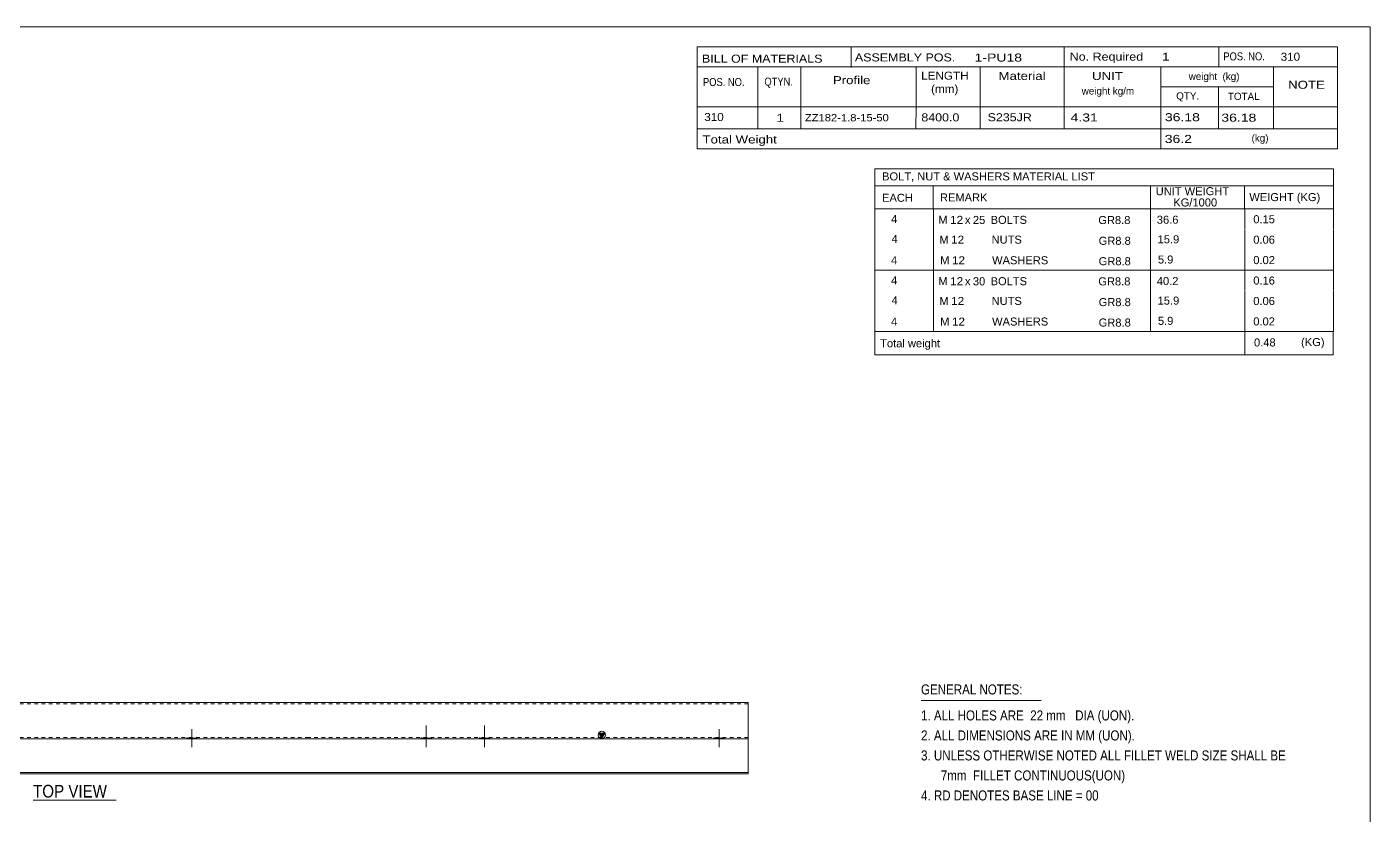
# Model space of a CAD drawing. Header units: millimetres. Extents: x 2 to 579, y 1 to 405.
# Drawn here: x 209.6 to 579, y 188.3 to 405 of the extents above; entities that cross this region are included whole.
import ezdxf

# ---------------------------------------------------------------- set-up
doc = ezdxf.new("R2010")
doc.units = ezdxf.units.MM
doc.linetypes.add('XKITLINE00', pattern=[0])
doc.linetypes.add('XKITLINE01', pattern=[4, 1, -1, 1, -1])
for name, color, linetype, lineweight in [('Bolt', 3, 'Continuous', 0), ('DrawingSheet', 5, 'Continuous', 0), ('OtherObjectType', 7, 'Continuous', 0), ('Part', 2, 'Continuous', 0)]:
    doc.layers.add(name, color=color, linetype=linetype, lineweight=lineweight)
doc.styles.add('ARIAL', font='ARIAL.TTF')
doc.styles.add('ARIAL_NARROW', font='ARIALN.TTF')

# ---------------------------------------------------------------- blocks, each defined once
blk = doc.blocks.new('*A8')
at = {"layer": 'Bolt'}
for points in [[(318.05, 209.25), (318.05, 209.61), (320.85, 209.61), (320.85, 209.25)], [(318.05, 209.25), (318.05, 209.61), (320.85, 209.61), (320.85, 209.25)], [(334.05, 209.25), (334.05, 209.61), (336.85, 209.61), (336.85, 209.25)], [(334.05, 209.25), (334.05, 209.61), (336.85, 209.61), (336.85, 209.25)]]:
    blk.add_hatch(color=3, dxfattribs=at).paths.add_polyline_path(points, flags=17)
at = {"layer": 'Bolt', "color": 3, "linetype": 'XKITLINE00', "lineweight": 0}
for p, q in [((319.45, 212.93), (319.45, 206.93)), ((319.45, 212.93), (319.45, 206.93)), ((335.45, 212.93), (335.45, 206.93)), ((335.45, 212.93), (335.45, 206.93)), ((318.05, 209.61), (318.05, 209.25)), ((318.05, 209.61), (318.05, 209.25)), ((320.85, 209.61), (320.85, 209.25)), ((320.85, 209.61), (320.85, 209.25)), ((334.05, 209.61), (334.05, 209.25)), ((334.05, 209.61), (334.05, 209.25)), ((336.85, 209.61), (336.85, 209.25)), ((336.85, 209.61), (336.85, 209.25))]:
    blk.add_line(p, q, dxfattribs=at)
blk = doc.blocks.new('*A9')
at = {"layer": 'Bolt'}
for points in [[(253.56, 209.25), (253.56, 209.61), (256.36, 209.61), (256.36, 209.25)], [(253.56, 209.25), (253.56, 209.61), (256.36, 209.61), (256.36, 209.25)], [(398.54, 209.25), (398.54, 209.61), (401.34, 209.61), (401.34, 209.25)], [(398.54, 209.25), (398.54, 209.61), (401.34, 209.61), (401.34, 209.25)]]:
    blk.add_hatch(color=3, dxfattribs=at).paths.add_polyline_path(points, flags=17)
at = {"layer": 'Bolt', "color": 3, "linetype": 'XKITLINE00', "lineweight": 0}
for p, q in [((254.96, 211.93), (254.96, 206.93)), ((254.96, 211.93), (254.96, 206.93)), ((399.94, 211.93), (399.94, 206.93)), ((399.94, 211.93), (399.94, 206.93)), ((253.56, 209.61), (253.56, 209.25)), ((253.56, 209.61), (253.56, 209.25)), ((256.36, 209.61), (256.36, 209.25)), ((256.36, 209.61), (256.36, 209.25)), ((398.54, 209.61), (398.54, 209.25)), ((398.54, 209.61), (398.54, 209.25)), ((401.34, 209.61), (401.34, 209.25)), ((401.34, 209.61), (401.34, 209.25))]:
    blk.add_line(p, q, dxfattribs=at)
blk = doc.blocks.new('*A10')
at = {"layer": 'Part'}
blk.add_hatch(color=2, dxfattribs=at).paths.add_polyline_path([(366.9, 210.83), (368.5, 210.83), (367.7, 209.43)], flags=17)
at = {"layer": 'Part', "color": 2, "linetype": 'XKITLINE00', "lineweight": 0}
for p, q in [((158.28, 219.25), (222.67, 219.25)), ((222.77, 219.25), (287.16, 219.25)), ((287.26, 219.25), (367.65, 219.25)), ((367.75, 219.25), (407.94, 219.25)), ((407.94, 219.25), (407.94, 209.25)), ((367.7, 209.43), (366.9, 210.83)), ((366.9, 210.83), (368.5, 210.83)), ((368.5, 210.83), (367.7, 209.43)), ((222.67, 209.25), (158.28, 209.25)), ((287.16, 209.25), (222.77, 209.25)), ((367.65, 209.25), (287.26, 209.25)), ((407.94, 209.25), (367.75, 209.25)), ((407.94, 199.61), (407.94, 209.25)), ((222.67, 199.97), (158.28, 199.97)), ((158.28, 199.61), (222.67, 199.61)), ((287.16, 199.97), (222.77, 199.97)), ((222.77, 199.61), (287.16, 199.61)), ((367.65, 199.97), (287.26, 199.97)), ((287.26, 199.61), (367.65, 199.61)), ((407.94, 199.97), (367.75, 199.97)), ((367.75, 199.61), (407.94, 199.61))]:
    blk.add_line(p, q, dxfattribs=at)
at = {"layer": 'Part', "color": 7, "linetype": 'XKITLINE01', "lineweight": 0}
for p, q in [((222.67, 218.89), (158.28, 218.89)), ((287.16, 218.89), (222.77, 218.89)), ((367.65, 218.89), (287.26, 218.89)), ((407.94, 218.89), (367.75, 218.89)), ((222.67, 209.61), (158.28, 209.61)), ((287.16, 209.61), (222.77, 209.61)), ((367.65, 209.61), (287.26, 209.61)), ((407.94, 209.61), (367.75, 209.61))]:
    blk.add_line(p, q, dxfattribs=at)
at = {"layer": 'Part', "color": 2, "linetype": 'XKITLINE00', "lineweight": 0}
blk.add_circle((367.7, 210.33), 1, dxfattribs=at)
blk = doc.blocks.new('*A11')
at = {"layer": 'DrawingSheet', "color": 5, "linetype": 'XKITLINE00', "lineweight": 0}
for p, q in [((579, 405), (5, 405)), ((579, 5), (579, 405))]:
    blk.add_line(p, q, dxfattribs=at)
blk = doc.blocks.new('*A12')
at = {"layer": 'OtherObjectType', "color": 7, "linetype": 'XKITLINE00', "lineweight": 0}
for p, q in [((442.76, 365.95), (442.75, 354.95)), ((442.76, 365.95), (568.88, 365.95)), ((568.88, 365.95), (568.88, 354.95)), ((442.75, 361.3), (568.88, 361.3)), ((458.87, 361.31), (458.87, 354.95)), ((518.57, 361.31), (518.57, 354.95)), ((544.47, 361.29), (544.47, 354.95)), ((442.76, 354.92), (442.76, 349.42)), ((442.77, 354.95), (568.88, 354.95)), ((458.92, 354.95), (458.92, 349.33)), ((518.57, 354.95), (518.57, 349.33)), ((544.5, 354.95), (544.5, 349.45)), ((568.88, 354.95), (568.88, 349.45)), ((442.79, 349.33), (442.79, 343.72)), ((458.95, 349.33), (458.95, 343.71)), ((518.57, 349.33), (518.57, 343.71)), ((544.5, 349.33), (544.5, 343.83)), ((568.88, 349.33), (568.88, 343.83)), ((442.79, 343.7), (442.79, 338.13)), ((458.95, 343.71), (458.95, 338.09)), ((518.57, 343.71), (518.57, 338.09)), ((544.5, 343.71), (544.5, 338.1)), ((568.88, 343.71), (568.88, 338.1)), ((568.88, 338.1), (442.75, 338.13)), ((442.76, 338.06), (442.76, 332.56)), ((458.92, 338.09), (458.92, 332.47)), ((518.57, 338.09), (518.57, 332.47)), ((544.5, 338.09), (544.5, 332.59)), ((568.88, 338.09), (568.88, 332.59)), ((442.79, 332.47), (442.79, 326.86)), ((458.95, 332.47), (458.95, 326.86)), ((518.57, 332.47), (518.57, 326.86)), ((544.5, 332.47), (544.5, 326.97)), ((568.88, 332.47), (568.88, 326.97)), ((442.79, 326.84), (442.79, 321.27)), ((458.95, 326.85), (458.95, 321.24)), ((518.57, 326.86), (518.57, 321.24)), ((544.5, 326.85), (544.5, 321.25)), ((568.88, 326.85), (568.88, 321.24)), ((568.88, 321.24), (442.75, 321.27)), ((442.78, 321.24), (442.78, 314.83)), ((442.85, 321.23), (568.87, 321.24)), ((544.5, 321.2), (544.5, 314.79)), ((568.87, 321.21), (568.87, 314.79)), ((442.77, 314.79), (568.87, 314.79))]:
    blk.add_line(p, q, dxfattribs=at)
at = {"layer": 'OtherObjectType', "color": 7, "style": 'ARIAL_NARROW'}
for s, width, p in [('BOLT, NUT & WASHERS MATERIAL LIST', 1.211571, (444.79, 362.79)), ('EACH', 1.211571, (444.78, 356.92)), ('REMARK', 1.211571, (460.7, 357.01)), ('UNIT WEIGHT', 1.211571, (520.03, 358.72)), ('WEIGHT (KG)', 1.211571, (545.78, 357.1)), (' KG/1000', 1.211571, (524.02, 355.63)), ('4', 1.211571, (447.26, 351.05)), ('M', 1.211571, (460.26, 350.85)), ('12', 1.275, (463.5, 350.83)), ('x', 1.211571, (467.58, 350.83)), ('25', 1.211571, (469.76, 350.82)), ('BOLTS', 1.211571, (474.63, 350.84)), ('GR8.8', 1.211571, (504.25, 350.79)), ('36.6', 1.211571, (520.34, 350.88)), ('0.15', 1.211571, (546.87, 351.01)), ('4', 1.211571, (447.4, 345.61)), ('M', 1.211571, (460.54, 345.41)), ('12', 1.275, (463.78, 345.39)), ('NUTS', 1.211571, (474.91, 345.41)), ('GR8.8', 1.211571, (504.35, 345.09)), ('15.9', 1.211571, (520.56, 345.5)), ('0.06', 1.211571, (546.87, 345.39)), ('4', 1.211571, (447.24, 339.74)), ('M', 1.211571, (460.76, 339.74)), ('12', 1.275, (464, 339.72)), ('WASHERS', 1.211571, (475.04, 339.73)), ('GR8.8', 1.211571, (504.35, 339.47)), ('5.9', 1.211571, (520.64, 339.94)), ('0.02', 1.211571, (546.87, 339.78)), ('4', 1.211571, (447.26, 334.2)), ('M', 1.211571, (460.26, 333.99)), ('12', 1.275, (463.5, 333.97)), ('30', 1.211571, (469.76, 333.96)), ('BOLTS', 1.211571, (474.63, 333.98)), ('GR8.8', 1.211571, (504.25, 333.93)), ('40.2', 1.211571, (520.34, 334.02)), ('0.16', 1.211571, (546.87, 334.16)), ('x', 1.211571, (467.58, 333.97)), ('4', 1.211571, (447.4, 328.75)), ('M', 1.211571, (460.54, 328.56)), ('12', 1.275, (463.78, 328.54)), ('NUTS', 1.211571, (474.91, 328.55)), ('GR8.8', 1.211571, (504.35, 328.23)), ('15.9', 1.211571, (520.56, 328.65)), ('0.06', 1.211571, (546.87, 328.54)), ('4', 1.211571, (447.24, 322.88)), ('M', 1.211571, (460.76, 322.88)), ('12', 1.275, (464, 322.86)), ('WASHERS', 1.211571, (475.04, 322.88)), ('5.9', 1.211571, (520.64, 323.08)), ('0.02', 1.211571, (546.87, 322.92)), ('GR8.8', 1.211571, (504.35, 322.61)), ('Total weight', 1.211571, (444.26, 316.91)), ('0.48', 1.211571, (547.07, 317.14)), ('(KG)', 1.211571, (560.02, 317.24))]:
    blk.add_text(s, height=2.2, dxfattribs=dict(at, width=width)).set_placement(p)
blk = doc.blocks.new('*A13')
at = {"layer": 'OtherObjectType', "color": 7, "linetype": 'XKITLINE00', "lineweight": 0}
blk.add_line((455.5, 219.82), (488.5, 219.82), dxfattribs=at)
at = {"layer": 'OtherObjectType', "color": 7, "style": 'ARIAL_NARROW', "width": 1.008832}
for s, p in [('GENERAL NOTES:', (455.5, 221.47)), ('1. ALL HOLES ARE  22 mm   DIA (UON).', (455.5, 214.32)), ('2. ALL DIMENSIONS ARE IN MM (UON).', (455.5, 208.82)), ('3. UNLESS OTHERWISE NOTED ALL FILLET WELD SIZE SHALL BE', (455.5, 203.32)), ('7mm  FILLET CONTINUOUS(UON)', (460.95, 197.82)), ('4. RD DENOTES BASE LINE = 00', (455.5, 192.32))]:
    blk.add_text(s, height=2.75, dxfattribs=at).set_placement(p)
blk = doc.blocks.new('*A17')
at = {"layer": 'OtherObjectType', "color": 7, "linetype": 'XKITLINE00', "lineweight": 0}
for p, q in [((393.98, 399.5), (569.98, 399.5)), ((393.98, 399.5), (393.98, 388.5)), ((436.26, 399.42), (436.26, 393.87)), ((494.85, 394), (494.85, 399.5)), ((537.43, 393.96), (537.43, 399.42)), ((569.98, 394), (569.98, 399.5)), ((393.98, 394), (569.98, 394)), ((410.64, 394), (410.64, 383)), ((422.4, 393.98), (422.4, 383.03)), ((454.12, 393.99), (454.13, 383)), ((471.78, 393.98), (471.78, 383)), ((494.85, 393.98), (494.85, 383)), ((521.43, 394), (521.43, 383)), ((552.42, 394), (552.42, 383)), ((569.98, 394), (569.98, 388.5)), ((393.98, 388.5), (393.98, 383)), ((521.45, 388.52), (552.45, 388.52)), ((537.28, 388.52), (537.28, 383)), ((569.98, 388.5), (569.98, 383)), ((393.98, 383), (569.98, 383)), ((393.98, 383), (393.98, 376.95)), ((410.63, 383), (410.63, 376.95)), ((422.44, 382.99), (422.44, 376.95)), ((454.12, 383), (454.11, 376.95)), ((471.79, 383), (471.79, 376.95)), ((494.87, 383), (494.87, 376.95)), ((521.44, 383), (521.44, 376.95)), ((537.33, 382.95), (537.33, 376.95)), ((552.43, 383), (552.43, 376.95)), ((569.98, 383), (569.98, 376.95)), ((393.98, 376.95), (569.98, 376.95)), ((393.98, 376.95), (393.98, 371.45)), ((521.44, 376.95), (521.44, 371.45)), ((569.98, 376.95), (569.98, 371.45)), ((393.98, 371.45), (569.98, 371.45))]:
    blk.add_line(p, q, dxfattribs=at)
at = {"layer": 'OtherObjectType', "color": 7, "style": 'ARIAL_NARROW'}
for s, height, width, p in [('BILL OF MATERIALS', 2.2, 1.36, (395.25, 395.16)), ('ASSEMBLY POS.', 2.2, 1.36, (437.3, 395.5)), ('1-PU18', 2.2, 1.525501, (470.23, 395.46)), ('No. Required', 2.2, 1.36, (496.39, 395.72)), ('1', 2.2, 1.525501, (521.75, 395.72)), ('POS. NO.', 2.2, 1.02, (538.63, 395.79)), ('310', 2.2, 1.270501, (554.4, 395.69)), ('Profile', 2.2, 1.445, (431.26, 389.25)), ('LENGTH', 2.2, 1.275, (455.54, 390.49)), ('Material', 2.2, 1.445, (476.81, 390.41)), ('UNIT', 2.2, 1.445, (502.52, 390.4)), ('weight  (kg)', 1.98, 1.19, (529.11, 390.39)), ('POS. NO.', 2.2, 1.02, (395.53, 388.74)), ('QTYN.', 2.2, 1.02, (412.42, 388.84)), ('(mm)', 2.2, 1.275, (458.26, 386.86)), ('weight kg/m', 1.98, 1.19, (499.69, 386.4)), ('NOTE', 2.2, 1.445, (556.44, 387.99)), ('QTY.', 1.98, 1.19, (525.68, 385.03)), ('TOTAL', 1.98, 1.19, (539.9, 384.91)), ('310', 2.2, 1.270501, (395.89, 379.12)), ('1', 2.2, 1.525501, (415.71, 378.91)), ('ZZ182-1.8-15-50', 1.98, 1.355501, (423.56, 379.04)), ('8400.0', 2.2, 1.355501, (455.59, 379.01)), ('S235JR', 2.2, 1.355501, (473.81, 379.05)), ('4.31', 2.2, 1.525501, (496.62, 378.99)), ('36.18', 2.2, 1.525501, (522.57, 379.07)), ('36.18', 2.2, 1.525501, (538.08, 378.94)), ('Total Weight', 2.2, 1.445, (395.4, 372.94)), ('36.2', 2.2, 1.525501, (522.52, 373.09)), ('(kg)', 1.98, 1.19, (546.4, 373.46))]:
    blk.add_text(s, height=height, dxfattribs=dict(at, width=width)).set_placement(p)
blk = doc.blocks.new('*A38')
at = {"layer": 'OtherObjectType', "color": 7, "linetype": 'XKITLINE00', "lineweight": 0}
blk.add_line((211.31, 192.36), (234.13, 192.36), dxfattribs=at)
at = {"layer": 'OtherObjectType', "color": 7, "style": 'ARIAL', "width": 0.85}
blk.add_text('TOP VIEW', height=3.5, dxfattribs=at).set_placement((211.31, 193.11))

msp = doc.modelspace()

# ---------------------------------------------------------------- block references
at = {"lineweight": 0}
for name in ['*A11', '*A17', '*A12', '*A13', '*A9', '*A8', '*A38']:
    msp.add_blockref(name, (0, 0), dxfattribs=at)
at = {"layer": 'Part', "lineweight": 0}
msp.add_blockref('*A10', (0, 0), dxfattribs=at)

doc.saveas('drawing.dxf')
